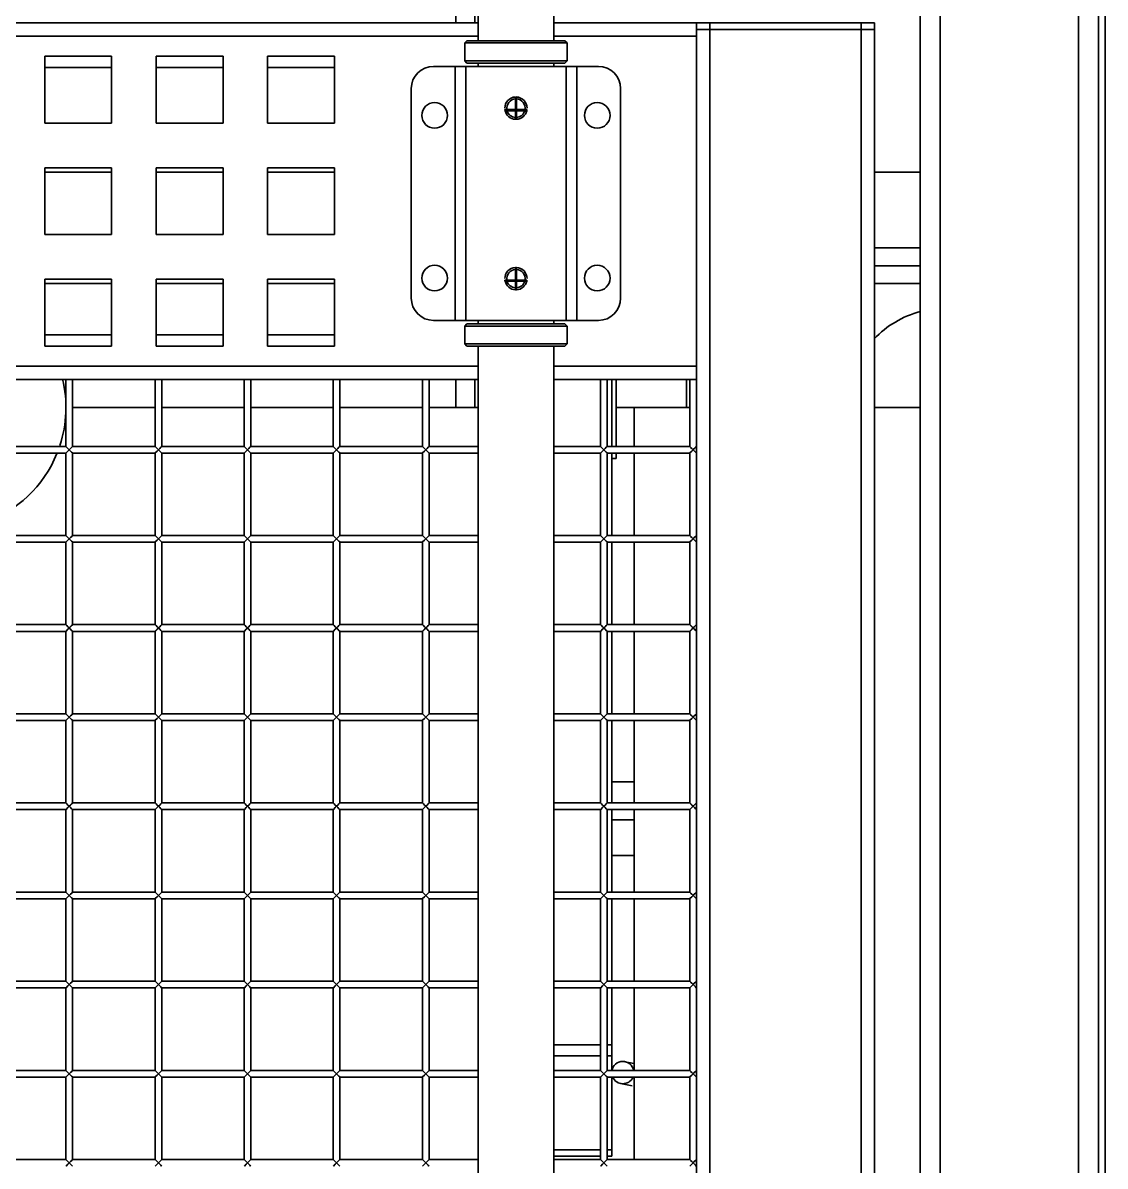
# Model space of a CAD drawing. Header units: millimetres. Extents: x 32496 to 166256, y 3504 to 23939.
# Drawn here: x 47314 to 47800, y 12787 to 13300 of the extents above; entities that cross this region are included whole.
import ezdxf

# ---------------------------------------------------------------- set-up
doc = ezdxf.new("R2010")
doc.units = ezdxf.units.MM
doc.layers.get('0').update_dxf_attribs({"lineweight": 35})

msp = doc.modelspace()

# ---------------------------------------------------------------- linework, layer by layer
at = {"linetype": 'Continuous'}
for p, q in [((47726.14, 10877.575), (47726.14, 13396.575)), ((47788.14, 10877.575), (47788.14, 13396.575)), ((47797.14, 13396.575), (47797.14, 10877.575)), ((47800.14, 13396.575), (47800.14, 10877.575)), ((47508.64, 13316.575), (47508.64, 13300.075)), ((47717.14, 10957.575), (47717.14, 13316.575)), ((47517.14, 13306.975), (47517.14, 13300.075)), ((47518.64, 13306.975), (47518.64, 13292.075)), ((47552.64, 13306.975), (47552.64, 13292.075)), ((46892.64, 13300.075), (47518.64, 13300.075)), ((47552.64, 13300.075), (47616.64, 13300.075)), ((47696.64, 13300.075), (47616.64, 13300.075)), ((47616.64, 13140.075), (47616.64, 13300.075)), ((47696.64, 13297.075), (47616.64, 13297.075)), ((47616.64, 13297.075), (47696.64, 13297.075)), ((47622.64, 13300.075), (47622.64, 13297.075)), ((47622.64, 13297.075), (47622.64, 10977.075)), ((47690.64, 13297.075), (47690.64, 13300.075)), ((47690.64, 10977.075), (47690.64, 13297.075)), ((47696.64, 13300.075), (47696.64, 13297.075)), ((47696.64, 13297.075), (47696.64, 10977.075)), ((47518.64, 13294.075), (46892.64, 13294.075)), ((47513.64, 13292.075), (47512.64, 13291.075)), ((47558.64, 13291.075), (47512.64, 13291.075)), ((47512.64, 13291.075), (47512.64, 13283.075)), ((47557.64, 13292.075), (47513.64, 13292.075)), ((47616.64, 13294.075), (47552.64, 13294.075)), ((47557.64, 13292.075), (47558.64, 13291.075)), ((47558.64, 13291.075), (47558.64, 13283.075)), ((47324.14, 13285.075), (47324.14, 13255.075)), ((47354.14, 13285.075), (47324.14, 13285.075)), ((47354.14, 13255.075), (47354.14, 13285.075)), ((47374.14, 13285.075), (47374.14, 13255.075)), ((47404.14, 13285.075), (47374.14, 13285.075)), ((47404.14, 13255.075), (47404.14, 13285.075)), ((47454.14, 13285.075), (47424.14, 13285.075)), ((47424.14, 13285.075), (47424.14, 13255.075)), ((47454.14, 13255.075), (47454.14, 13285.075)), ((47498.64, 13280.575), (47572.64, 13280.575)), ((47508.34, 13166.575), (47508.34, 13280.575)), ((47512.64, 13283.075), (47558.64, 13283.075)), ((47513.64, 13282.075), (47512.64, 13283.075)), ((47513.14, 13166.575), (47513.14, 13280.575)), ((47513.64, 13282.075), (47557.64, 13282.075)), ((47518.64, 13282.075), (47518.64, 13280.575)), ((47552.64, 13282.075), (47552.64, 13280.575)), ((47557.64, 13282.075), (47558.64, 13283.075)), ((47558.14, 13280.575), (47558.14, 13166.575)), ((47562.94, 13280.575), (47562.94, 13166.575)), ((47324.14, 13280.075), (47354.14, 13280.075)), ((47374.14, 13280.075), (47404.14, 13280.075)), ((47424.14, 13280.075), (47454.14, 13280.075)), ((47488.64, 13270.575), (47488.64, 13176.575)), ((47582.64, 13270.575), (47582.64, 13176.575)), ((47535.39, 13266.819), (47535.39, 13261.154)), ((47535.64, 13256.825), (47535.64, 13266.825)), ((47535.64, 13256.825), (47535.64, 13266.825)), ((47535.89, 13261.154), (47535.89, 13266.819)), ((47535.39, 13261.154), (47530.725, 13261.154)), ((47530.725, 13261.154), (47530.725, 13260.904)), ((47530.779, 13260.654), (47535.39, 13260.654)), ((47535.39, 13260.654), (47535.39, 13256.832)), ((47540.554, 13261.154), (47535.89, 13261.154)), ((47535.89, 13260.654), (47540.501, 13260.654)), ((47535.89, 13256.832), (47535.89, 13260.654)), ((47540.554, 13260.904), (47540.554, 13261.154)), ((47324.14, 13255.075), (47354.14, 13255.075)), ((47374.14, 13255.075), (47404.14, 13255.075)), ((47424.14, 13255.075), (47454.14, 13255.075)), ((47324.14, 13235.075), (47324.14, 13205.075)), ((47354.14, 13235.075), (47324.14, 13235.075)), ((47354.14, 13205.075), (47354.14, 13235.075)), ((47374.14, 13235.075), (47374.14, 13205.075)), ((47404.14, 13235.075), (47374.14, 13235.075)), ((47404.14, 13205.075), (47404.14, 13235.075)), ((47454.14, 13235.075), (47424.14, 13235.075)), ((47424.14, 13235.075), (47424.14, 13205.075)), ((47454.14, 13205.075), (47454.14, 13235.075)), ((47324.14, 13233.075), (47354.14, 13233.075)), ((47374.14, 13233.075), (47404.14, 13233.075)), ((47424.14, 13233.075), (47454.14, 13233.075)), ((47696.64, 13233.075), (47717.14, 13233.075)), ((47324.14, 13205.075), (47354.14, 13205.075)), ((47374.14, 13205.075), (47404.14, 13205.075)), ((47424.14, 13205.075), (47454.14, 13205.075)), ((47696.64, 13199.075), (47717.14, 13199.075)), ((47535.39, 13190.319), (47535.39, 13184.654)), ((47535.64, 13180.325), (47535.64, 13190.325)), ((47535.64, 13180.325), (47535.64, 13190.325)), ((47535.89, 13184.654), (47535.89, 13190.319)), ((47696.64, 13191.075), (47717.14, 13191.075)), ((47324.14, 13185.075), (47324.14, 13155.075)), ((47354.14, 13185.075), (47324.14, 13185.075)), ((47324.14, 13183.075), (47354.14, 13183.075)), ((47354.14, 13155.075), (47354.14, 13185.075)), ((47374.14, 13185.075), (47374.14, 13155.075)), ((47404.14, 13185.075), (47374.14, 13185.075)), ((47374.14, 13183.075), (47404.14, 13183.075)), ((47404.14, 13155.075), (47404.14, 13185.075)), ((47454.14, 13185.075), (47424.14, 13185.075)), ((47424.14, 13185.075), (47424.14, 13155.075)), ((47424.14, 13183.075), (47454.14, 13183.075)), ((47454.14, 13155.075), (47454.14, 13185.075)), ((47535.39, 13184.654), (47530.725, 13184.654)), ((47530.725, 13184.654), (47530.725, 13184.404)), ((47530.779, 13184.154), (47535.39, 13184.154)), ((47535.39, 13184.154), (47535.39, 13180.332)), ((47540.554, 13184.654), (47535.89, 13184.654)), ((47535.89, 13184.154), (47540.501, 13184.154)), ((47535.89, 13180.332), (47535.89, 13184.154)), ((47540.554, 13184.404), (47540.554, 13184.654)), ((47696.64, 13183.075), (47717.14, 13183.075)), ((47498.64, 13166.575), (47572.64, 13166.575)), ((47513.64, 13165.075), (47512.64, 13164.075)), ((47558.64, 13164.075), (47512.64, 13164.075)), ((47512.64, 13164.075), (47512.64, 13156.075)), ((47557.64, 13165.075), (47513.64, 13165.075)), ((47518.64, 13166.575), (47518.64, 13165.075)), ((47552.64, 13166.575), (47552.64, 13165.075)), ((47557.64, 13165.075), (47558.64, 13164.075)), ((47558.64, 13164.075), (47558.64, 13156.075)), ((47354.14, 13160.075), (47324.14, 13160.075)), ((47404.14, 13160.075), (47374.14, 13160.075)), ((47454.14, 13160.075), (47424.14, 13160.075)), ((47324.14, 13155.075), (47354.14, 13155.075)), ((47374.14, 13155.075), (47404.14, 13155.075)), ((47424.14, 13155.075), (47454.14, 13155.075)), ((47512.64, 13156.075), (47558.64, 13156.075)), ((47513.64, 13155.075), (47512.64, 13156.075)), ((47513.64, 13155.075), (47557.64, 13155.075)), ((47518.64, 13155.075), (47518.64, 12224.075)), ((47552.64, 13155.075), (47552.64, 12224.075)), ((47557.64, 13155.075), (47558.64, 13156.075)), ((46892.64, 13146.075), (47518.64, 13146.075)), ((47552.64, 13146.075), (47616.64, 13146.075)), ((47518.64, 13140.075), (46892.64, 13140.075)), ((47333.64, 13140.075), (47333.64, 13110.075)), ((47336.64, 13140.075), (47336.64, 13110.075)), ((47373.64, 13140.075), (47373.64, 13110.075)), ((47376.64, 13140.075), (47376.64, 13110.075)), ((47413.64, 13140.075), (47413.64, 13110.075)), ((47416.64, 13140.075), (47416.64, 13110.075)), ((47453.64, 13140.075), (47453.64, 13110.075)), ((47456.64, 13140.075), (47456.64, 13110.075)), ((47493.64, 13140.075), (47493.64, 13110.075)), ((47496.64, 13140.075), (47496.64, 13110.075)), ((47508.64, 13140.075), (47508.64, 13127.575)), ((47517.14, 13140.075), (47517.14, 13127.575)), ((47616.64, 13140.075), (47552.64, 13140.075)), ((47573.64, 13140.075), (47573.64, 13110.075)), ((47576.64, 13140.075), (47576.64, 13110.075)), ((47578.64, 13110.075), (47578.64, 13140.075)), ((47580.64, 13110.075), (47580.64, 13140.075)), ((47612.14, 13140.075), (47612.14, 13127.575)), ((47613.64, 13140.075), (47613.64, 13110.075)), ((47616.64, 12237.075), (47616.64, 13140.075)), ((47373.64, 13127.575), (47336.64, 13127.575)), ((47413.64, 13127.575), (47376.64, 13127.575)), ((47453.64, 13127.575), (47416.64, 13127.575)), ((47493.64, 13127.575), (47456.64, 13127.575)), ((47518.64, 13127.575), (47496.64, 13127.575)), ((47580.64, 13127.575), (47613.64, 13127.575)), ((47588.64, 13127.575), (47588.64, 13110.075)), ((47717.14, 13127.575), (47696.64, 13127.575)), ((47296.64, 13110.075), (47333.64, 13110.075)), ((47296.64, 13107.075), (47333.64, 13107.075)), ((47333.64, 13107.075), (47336.64, 13110.075)), ((47333.64, 13110.075), (47336.64, 13107.075)), ((47333.64, 13107.075), (47333.64, 13070.075)), ((47333.756, 13107.192), (47334.55, 13107.986)), ((47334.55, 13107.986), (47335.14, 13108.575)), ((47336.64, 13110.075), (47336.209, 13109.645)), ((47336.64, 13110.075), (47373.64, 13110.075)), ((47336.64, 13107.075), (47336.64, 13070.075)), ((47336.64, 13107.075), (47373.64, 13107.075)), ((47373.64, 13107.075), (47376.64, 13110.075)), ((47373.64, 13110.075), (47376.64, 13107.075)), ((47373.64, 13107.075), (47373.64, 13070.075)), ((47373.756, 13107.192), (47374.55, 13107.986)), ((47374.55, 13107.986), (47375.14, 13108.575)), ((47376.64, 13110.075), (47376.209, 13109.645)), ((47376.64, 13110.075), (47413.64, 13110.075)), ((47376.64, 13107.075), (47376.64, 13070.075)), ((47376.64, 13107.075), (47413.64, 13107.075)), ((47413.64, 13107.075), (47416.64, 13110.075)), ((47413.64, 13110.075), (47416.64, 13107.075)), ((47413.64, 13107.075), (47413.64, 13070.075)), ((47413.756, 13107.192), (47414.55, 13107.986)), ((47414.55, 13107.986), (47415.14, 13108.575)), ((47416.64, 13110.075), (47416.209, 13109.645)), ((47416.64, 13110.075), (47453.64, 13110.075)), ((47416.64, 13107.075), (47453.64, 13107.075)), ((47416.64, 13107.075), (47416.64, 13070.075)), ((47453.64, 13107.075), (47456.64, 13110.075)), ((47453.64, 13110.075), (47456.64, 13107.075)), ((47453.64, 13107.075), (47453.64, 13070.075)), ((47453.756, 13107.192), (47454.55, 13107.986)), ((47454.55, 13107.986), (47455.14, 13108.575)), ((47456.64, 13110.075), (47456.209, 13109.645)), ((47456.64, 13110.075), (47493.64, 13110.075)), ((47456.64, 13107.075), (47493.64, 13107.075)), ((47456.64, 13107.075), (47456.64, 13070.075)), ((47493.64, 13107.075), (47496.64, 13110.075)), ((47493.64, 13110.075), (47496.64, 13107.075)), ((47493.64, 13107.075), (47493.64, 13070.075)), ((47493.756, 13107.192), (47494.55, 13107.986)), ((47494.55, 13107.986), (47495.14, 13108.575)), ((47496.64, 13110.075), (47496.209, 13109.645)), ((47496.64, 13110.075), (47518.64, 13110.075)), ((47496.64, 13107.075), (47518.64, 13107.075)), ((47496.64, 13107.075), (47496.64, 13070.075)), ((47552.64, 13110.075), (47573.64, 13110.075)), ((47552.64, 13107.075), (47573.64, 13107.075)), ((47573.64, 13107.075), (47576.64, 13110.075)), ((47573.64, 13110.075), (47576.64, 13107.075)), ((47573.64, 13107.075), (47573.64, 13070.075)), ((47573.756, 13107.192), (47574.55, 13107.986)), ((47574.55, 13107.986), (47575.14, 13108.575)), ((47576.64, 13110.075), (47576.209, 13109.645)), ((47576.64, 13110.075), (47613.64, 13110.075)), ((47576.64, 13107.075), (47613.64, 13107.075)), ((47576.64, 13107.075), (47576.64, 13070.075)), ((47578.64, 13070.075), (47578.64, 13107.075)), ((47580.64, 13104.575), (47580.64, 13107.075)), ((47588.64, 13107.075), (47588.64, 13070.075)), ((47613.64, 13107.075), (47616.64, 13110.075)), ((47613.64, 13110.075), (47616.64, 13107.075)), ((47613.64, 13107.075), (47613.64, 13070.075)), ((47613.756, 13107.192), (47614.55, 13107.986)), ((47614.55, 13107.986), (47615.14, 13108.575)), ((47616.64, 13110.075), (47616.209, 13109.645)), ((47580.64, 13104.575), (47578.64, 13104.575)), ((47296.64, 13070.075), (47333.64, 13070.075)), ((47333.64, 13067.075), (47336.64, 13070.075)), ((47333.64, 13070.075), (47336.64, 13067.075)), ((47336.64, 13070.075), (47336.209, 13069.645)), ((47336.64, 13070.075), (47373.64, 13070.075)), ((47373.64, 13067.075), (47376.64, 13070.075)), ((47373.64, 13070.075), (47376.64, 13067.075)), ((47376.64, 13070.075), (47376.209, 13069.645)), ((47376.64, 13070.075), (47413.64, 13070.075)), ((47413.64, 13067.075), (47416.64, 13070.075)), ((47413.64, 13070.075), (47416.64, 13067.075)), ((47416.64, 13070.075), (47416.209, 13069.645)), ((47416.64, 13070.075), (47453.64, 13070.075)), ((47453.64, 13067.075), (47456.64, 13070.075)), ((47453.64, 13070.075), (47456.64, 13067.075)), ((47456.64, 13070.075), (47456.209, 13069.645)), ((47456.64, 13070.075), (47493.64, 13070.075)), ((47493.64, 13067.075), (47496.64, 13070.075)), ((47493.64, 13070.075), (47496.64, 13067.075)), ((47496.64, 13070.075), (47496.209, 13069.645)), ((47496.64, 13070.075), (47518.64, 13070.075)), ((47552.64, 13070.075), (47573.64, 13070.075)), ((47573.64, 13067.075), (47576.64, 13070.075)), ((47573.64, 13070.075), (47576.64, 13067.075)), ((47576.64, 13070.075), (47576.209, 13069.645)), ((47576.64, 13070.075), (47613.64, 13070.075)), ((47613.64, 13067.075), (47616.64, 13070.075)), ((47613.64, 13070.075), (47616.64, 13067.075)), ((47616.64, 13070.075), (47616.209, 13069.645)), ((47296.64, 13067.075), (47333.64, 13067.075)), ((47333.64, 13067.075), (47333.64, 13030.075)), ((47333.756, 13067.192), (47334.55, 13067.986)), ((47334.55, 13067.986), (47335.14, 13068.575)), ((47336.64, 13067.075), (47336.64, 13030.075)), ((47336.64, 13067.075), (47373.64, 13067.075)), ((47373.64, 13067.075), (47373.64, 13030.075)), ((47373.756, 13067.192), (47374.55, 13067.986)), ((47374.55, 13067.986), (47375.14, 13068.575)), ((47376.64, 13067.075), (47376.64, 13030.075)), ((47376.64, 13067.075), (47413.64, 13067.075)), ((47413.64, 13067.075), (47413.64, 13030.075)), ((47413.756, 13067.192), (47414.55, 13067.986)), ((47414.55, 13067.986), (47415.14, 13068.575)), ((47416.64, 13067.075), (47453.64, 13067.075)), ((47416.64, 13067.075), (47416.64, 13030.075)), ((47453.64, 13067.075), (47453.64, 13030.075)), ((47453.756, 13067.192), (47454.55, 13067.986)), ((47454.55, 13067.986), (47455.14, 13068.575)), ((47456.64, 13067.075), (47493.64, 13067.075)), ((47456.64, 13067.075), (47456.64, 13030.075)), ((47493.64, 13067.075), (47493.64, 13030.075)), ((47493.756, 13067.192), (47494.55, 13067.986)), ((47494.55, 13067.986), (47495.14, 13068.575)), ((47496.64, 13067.075), (47518.64, 13067.075)), ((47496.64, 13067.075), (47496.64, 13030.075)), ((47552.64, 13067.075), (47573.64, 13067.075)), ((47573.64, 13067.075), (47573.64, 13030.075)), ((47573.756, 13067.192), (47574.55, 13067.986)), ((47574.55, 13067.986), (47575.14, 13068.575)), ((47576.64, 13067.075), (47613.64, 13067.075)), ((47576.64, 13067.075), (47576.64, 13030.075)), ((47578.64, 13030.075), (47578.64, 13067.075)), ((47588.64, 13067.075), (47588.64, 13030.075)), ((47613.64, 13067.075), (47613.64, 13030.075)), ((47613.756, 13067.192), (47614.55, 13067.986)), ((47614.55, 13067.986), (47615.14, 13068.575)), ((47296.64, 13030.075), (47333.64, 13030.075)), ((47333.64, 13027.075), (47336.64, 13030.075)), ((47333.64, 13030.075), (47336.64, 13027.075)), ((47336.64, 13030.075), (47336.209, 13029.645)), ((47336.64, 13030.075), (47373.64, 13030.075)), ((47373.64, 13027.075), (47376.64, 13030.075)), ((47373.64, 13030.075), (47376.64, 13027.075)), ((47376.64, 13030.075), (47376.209, 13029.645)), ((47376.64, 13030.075), (47413.64, 13030.075)), ((47413.64, 13027.075), (47416.64, 13030.075)), ((47413.64, 13030.075), (47416.64, 13027.075)), ((47416.64, 13030.075), (47416.209, 13029.645)), ((47416.64, 13030.075), (47453.64, 13030.075)), ((47453.64, 13027.075), (47456.64, 13030.075)), ((47453.64, 13030.075), (47456.64, 13027.075)), ((47456.64, 13030.075), (47456.209, 13029.645)), ((47456.64, 13030.075), (47493.64, 13030.075)), ((47493.64, 13027.075), (47496.64, 13030.075)), ((47493.64, 13030.075), (47496.64, 13027.075)), ((47496.64, 13030.075), (47496.209, 13029.645)), ((47496.64, 13030.075), (47518.64, 13030.075)), ((47552.64, 13030.075), (47573.64, 13030.075)), ((47573.64, 13027.075), (47576.64, 13030.075)), ((47573.64, 13030.075), (47576.64, 13027.075)), ((47576.64, 13030.075), (47576.209, 13029.645)), ((47576.64, 13030.075), (47613.64, 13030.075)), ((47613.64, 13027.075), (47616.64, 13030.075)), ((47613.64, 13030.075), (47616.64, 13027.075)), ((47616.64, 13030.075), (47616.209, 13029.645)), ((47296.64, 13027.075), (47333.64, 13027.075)), ((47333.64, 13027.075), (47333.64, 12990.075)), ((47333.756, 13027.192), (47334.55, 13027.986)), ((47334.55, 13027.986), (47335.14, 13028.575)), ((47336.64, 13027.075), (47336.64, 12990.075)), ((47336.64, 13027.075), (47373.64, 13027.075)), ((47373.64, 13027.075), (47373.64, 12990.075)), ((47373.756, 13027.192), (47374.55, 13027.986)), ((47374.55, 13027.986), (47375.14, 13028.575)), ((47376.64, 13027.075), (47376.64, 12990.075)), ((47376.64, 13027.075), (47413.64, 13027.075)), ((47413.64, 13027.075), (47413.64, 12990.075)), ((47413.756, 13027.192), (47414.55, 13027.986)), ((47414.55, 13027.986), (47415.14, 13028.575)), ((47416.64, 13027.075), (47453.64, 13027.075)), ((47416.64, 13027.075), (47416.64, 12990.075)), ((47453.64, 13027.075), (47453.64, 12990.075)), ((47453.756, 13027.192), (47454.55, 13027.986)), ((47454.55, 13027.986), (47455.14, 13028.575)), ((47456.64, 13027.075), (47493.64, 13027.075)), ((47456.64, 13027.075), (47456.64, 12990.075)), ((47493.64, 13027.075), (47493.64, 12990.075)), ((47493.756, 13027.192), (47494.55, 13027.986)), ((47494.55, 13027.986), (47495.14, 13028.575)), ((47496.64, 13027.075), (47518.64, 13027.075)), ((47496.64, 13027.075), (47496.64, 12990.075)), ((47552.64, 13027.075), (47573.64, 13027.075)), ((47573.64, 13027.075), (47573.64, 12990.075)), ((47573.756, 13027.192), (47574.55, 13027.986)), ((47574.55, 13027.986), (47575.14, 13028.575)), ((47576.64, 13027.075), (47613.64, 13027.075)), ((47576.64, 13027.075), (47576.64, 12990.075)), ((47578.64, 12990.075), (47578.64, 13027.075)), ((47588.64, 13027.075), (47588.64, 12990.075)), ((47613.64, 13027.075), (47613.64, 12990.075)), ((47613.756, 13027.192), (47614.55, 13027.986)), ((47614.55, 13027.986), (47615.14, 13028.575)), ((47296.64, 12990.075), (47333.64, 12990.075)), ((47333.64, 12987.075), (47336.64, 12990.075)), ((47333.64, 12990.075), (47336.64, 12987.075)), ((47333.756, 12987.192), (47334.55, 12987.986)), ((47334.55, 12987.986), (47335.14, 12988.575)), ((47336.64, 12990.075), (47336.209, 12989.645)), ((47336.64, 12990.075), (47373.64, 12990.075)), ((47373.64, 12987.075), (47376.64, 12990.075)), ((47373.64, 12990.075), (47376.64, 12987.075)), ((47373.756, 12987.192), (47374.55, 12987.986)), ((47374.55, 12987.986), (47375.14, 12988.575)), ((47376.64, 12990.075), (47376.209, 12989.645)), ((47376.64, 12990.075), (47413.64, 12990.075)), ((47413.64, 12987.075), (47416.64, 12990.075)), ((47413.64, 12990.075), (47416.64, 12987.075)), ((47413.756, 12987.192), (47414.55, 12987.986)), ((47414.55, 12987.986), (47415.14, 12988.575)), ((47416.64, 12990.075), (47416.209, 12989.645)), ((47416.64, 12990.075), (47453.64, 12990.075)), ((47453.64, 12987.075), (47456.64, 12990.075)), ((47453.64, 12990.075), (47456.64, 12987.075)), ((47453.756, 12987.192), (47454.55, 12987.986)), ((47454.55, 12987.986), (47455.14, 12988.575)), ((47456.64, 12990.075), (47456.209, 12989.645)), ((47456.64, 12990.075), (47493.64, 12990.075)), ((47493.64, 12987.075), (47496.64, 12990.075)), ((47493.64, 12990.075), (47496.64, 12987.075)), ((47493.756, 12987.192), (47494.55, 12987.986)), ((47494.55, 12987.986), (47495.14, 12988.575)), ((47496.64, 12990.075), (47496.209, 12989.645)), ((47496.64, 12990.075), (47518.64, 12990.075)), ((47552.64, 12990.075), (47573.64, 12990.075)), ((47573.64, 12987.075), (47576.64, 12990.075)), ((47573.64, 12990.075), (47576.64, 12987.075)), ((47573.756, 12987.192), (47574.55, 12987.986)), ((47574.55, 12987.986), (47575.14, 12988.575)), ((47576.64, 12990.075), (47576.209, 12989.645)), ((47576.64, 12990.075), (47613.64, 12990.075)), ((47613.64, 12987.075), (47616.64, 12990.075)), ((47613.64, 12990.075), (47616.64, 12987.075)), ((47613.756, 12987.192), (47614.55, 12987.986)), ((47614.55, 12987.986), (47615.14, 12988.575)), ((47616.64, 12990.075), (47616.209, 12989.645)), ((47296.64, 12987.075), (47333.64, 12987.075)), ((47333.64, 12987.075), (47333.64, 12950.075)), ((47336.64, 12987.075), (47373.64, 12987.075)), ((47336.64, 12987.075), (47336.64, 12950.075)), ((47373.64, 12987.075), (47373.64, 12950.075)), ((47376.64, 12987.075), (47413.64, 12987.075)), ((47376.64, 12987.075), (47376.64, 12950.075)), ((47413.64, 12987.075), (47413.64, 12950.075)), ((47416.64, 12987.075), (47453.64, 12987.075)), ((47416.64, 12987.075), (47416.64, 12950.075)), ((47453.64, 12987.075), (47453.64, 12950.075)), ((47456.64, 12987.075), (47493.64, 12987.075)), ((47456.64, 12987.075), (47456.64, 12950.075)), ((47493.64, 12987.075), (47493.64, 12950.075)), ((47496.64, 12987.075), (47518.64, 12987.075)), ((47496.64, 12987.075), (47496.64, 12950.075)), ((47552.64, 12987.075), (47573.64, 12987.075)), ((47573.64, 12987.075), (47573.64, 12950.075)), ((47576.64, 12987.075), (47613.64, 12987.075)), ((47576.64, 12987.075), (47576.64, 12950.075)), ((47578.64, 12950.075), (47578.64, 12987.075)), ((47588.64, 12987.075), (47588.64, 12950.075)), ((47613.64, 12987.075), (47613.64, 12950.075)), ((47588.64, 12959.575), (47578.64, 12959.575)), ((47296.64, 12950.075), (47333.64, 12950.075)), ((47296.64, 12947.075), (47333.64, 12947.075)), ((47333.64, 12947.075), (47336.64, 12950.075)), ((47333.64, 12950.075), (47336.64, 12947.075)), ((47333.64, 12947.075), (47333.64, 12910.075)), ((47333.756, 12947.192), (47334.55, 12947.986)), ((47334.55, 12947.986), (47335.14, 12948.575)), ((47336.64, 12950.075), (47336.209, 12949.645)), ((47336.64, 12950.075), (47373.64, 12950.075)), ((47336.64, 12947.075), (47373.64, 12947.075)), ((47336.64, 12947.075), (47336.64, 12910.075)), ((47373.64, 12947.075), (47376.64, 12950.075)), ((47373.64, 12950.075), (47376.64, 12947.075)), ((47373.64, 12947.075), (47373.64, 12910.075)), ((47373.756, 12947.192), (47374.55, 12947.986)), ((47374.55, 12947.986), (47375.14, 12948.575)), ((47376.64, 12950.075), (47376.209, 12949.645)), ((47376.64, 12950.075), (47413.64, 12950.075)), ((47376.64, 12947.075), (47413.64, 12947.075)), ((47376.64, 12947.075), (47376.64, 12910.075)), ((47413.64, 12947.075), (47416.64, 12950.075)), ((47413.64, 12950.075), (47416.64, 12947.075)), ((47413.64, 12947.075), (47413.64, 12910.075)), ((47413.756, 12947.192), (47414.55, 12947.986)), ((47414.55, 12947.986), (47415.14, 12948.575)), ((47416.64, 12950.075), (47416.209, 12949.645)), ((47416.64, 12950.075), (47453.64, 12950.075)), ((47416.64, 12947.075), (47453.64, 12947.075)), ((47416.64, 12947.075), (47416.64, 12910.075)), ((47453.64, 12947.075), (47456.64, 12950.075)), ((47453.64, 12950.075), (47456.64, 12947.075)), ((47453.64, 12947.075), (47453.64, 12910.075)), ((47453.756, 12947.192), (47454.55, 12947.986)), ((47454.55, 12947.986), (47455.14, 12948.575)), ((47456.64, 12950.075), (47456.209, 12949.645)), ((47456.64, 12950.075), (47493.64, 12950.075)), ((47456.64, 12947.075), (47493.64, 12947.075)), ((47456.64, 12947.075), (47456.64, 12910.075)), ((47493.64, 12947.075), (47496.64, 12950.075)), ((47493.64, 12950.075), (47496.64, 12947.075)), ((47493.64, 12947.075), (47493.64, 12910.075)), ((47493.756, 12947.192), (47494.55, 12947.986)), ((47494.55, 12947.986), (47495.14, 12948.575)), ((47496.64, 12950.075), (47496.209, 12949.645)), ((47496.64, 12950.075), (47518.64, 12950.075)), ((47496.64, 12947.075), (47518.64, 12947.075)), ((47496.64, 12947.075), (47496.64, 12910.075)), ((47552.64, 12950.075), (47573.64, 12950.075)), ((47552.64, 12947.075), (47573.64, 12947.075)), ((47573.64, 12947.075), (47576.64, 12950.075)), ((47573.64, 12950.075), (47576.64, 12947.075)), ((47573.64, 12947.075), (47573.64, 12910.075)), ((47573.756, 12947.192), (47574.55, 12947.986)), ((47574.55, 12947.986), (47575.14, 12948.575)), ((47576.64, 12950.075), (47576.209, 12949.645)), ((47576.64, 12950.075), (47613.64, 12950.075)), ((47576.64, 12947.075), (47613.64, 12947.075)), ((47576.64, 12947.075), (47576.64, 12910.075)), ((47578.64, 12910.075), (47578.64, 12947.075)), ((47588.64, 12947.075), (47588.64, 12910.075)), ((47613.64, 12947.075), (47616.64, 12950.075)), ((47613.64, 12950.075), (47616.64, 12947.075)), ((47613.64, 12947.075), (47613.64, 12910.075)), ((47613.756, 12947.192), (47614.55, 12947.986)), ((47614.55, 12947.986), (47615.14, 12948.575)), ((47616.64, 12950.075), (47616.209, 12949.645)), ((47588.64, 12942.575), (47578.64, 12942.575)), ((47588.64, 12926.575), (47578.64, 12926.575)), ((47296.64, 12910.075), (47333.64, 12910.075)), ((47296.64, 12907.075), (47333.64, 12907.075)), ((47333.64, 12907.075), (47336.64, 12910.075)), ((47333.64, 12910.075), (47336.64, 12907.075)), ((47333.64, 12907.075), (47333.64, 12870.075)), ((47333.756, 12907.192), (47334.55, 12907.986)), ((47334.55, 12907.986), (47335.14, 12908.575)), ((47336.64, 12910.075), (47336.209, 12909.645)), ((47336.64, 12910.075), (47373.64, 12910.075)), ((47336.64, 12907.075), (47373.64, 12907.075)), ((47336.64, 12907.075), (47336.64, 12870.075)), ((47373.64, 12907.075), (47376.64, 12910.075)), ((47373.64, 12910.075), (47376.64, 12907.075)), ((47373.64, 12907.075), (47373.64, 12870.075)), ((47373.756, 12907.192), (47374.55, 12907.986)), ((47374.55, 12907.986), (47375.14, 12908.575)), ((47376.64, 12910.075), (47376.209, 12909.645)), ((47376.64, 12910.075), (47413.64, 12910.075)), ((47376.64, 12907.075), (47413.64, 12907.075)), ((47376.64, 12907.075), (47376.64, 12870.075)), ((47413.64, 12907.075), (47416.64, 12910.075)), ((47413.64, 12910.075), (47416.64, 12907.075)), ((47413.64, 12907.075), (47413.64, 12870.075)), ((47413.756, 12907.192), (47414.55, 12907.986)), ((47414.55, 12907.986), (47415.14, 12908.575)), ((47416.64, 12910.075), (47416.209, 12909.645)), ((47416.64, 12910.075), (47453.64, 12910.075)), ((47416.64, 12907.075), (47453.64, 12907.075)), ((47416.64, 12907.075), (47416.64, 12870.075)), ((47453.64, 12907.075), (47456.64, 12910.075)), ((47453.64, 12910.075), (47456.64, 12907.075)), ((47453.64, 12907.075), (47453.64, 12870.075)), ((47453.756, 12907.192), (47454.55, 12907.986)), ((47454.55, 12907.986), (47455.14, 12908.575)), ((47456.64, 12910.075), (47456.209, 12909.645)), ((47456.64, 12910.075), (47493.64, 12910.075)), ((47456.64, 12907.075), (47493.64, 12907.075)), ((47456.64, 12907.075), (47456.64, 12870.075)), ((47493.64, 12907.075), (47496.64, 12910.075)), ((47493.64, 12910.075), (47496.64, 12907.075)), ((47493.64, 12907.075), (47493.64, 12870.075)), ((47493.756, 12907.192), (47494.55, 12907.986)), ((47494.55, 12907.986), (47495.14, 12908.575)), ((47496.64, 12910.075), (47496.209, 12909.645)), ((47496.64, 12910.075), (47518.64, 12910.075)), ((47496.64, 12907.075), (47518.64, 12907.075)), ((47496.64, 12907.075), (47496.64, 12870.075)), ((47552.64, 12910.075), (47573.64, 12910.075)), ((47552.64, 12907.075), (47573.64, 12907.075)), ((47573.64, 12907.075), (47576.64, 12910.075)), ((47573.64, 12910.075), (47576.64, 12907.075)), ((47573.64, 12907.075), (47573.64, 12870.075)), ((47573.756, 12907.192), (47574.55, 12907.986)), ((47574.55, 12907.986), (47575.14, 12908.575)), ((47576.64, 12910.075), (47576.209, 12909.645)), ((47576.64, 12910.075), (47613.64, 12910.075)), ((47576.64, 12907.075), (47613.64, 12907.075)), ((47576.64, 12907.075), (47576.64, 12870.075)), ((47578.64, 12870.075), (47578.64, 12907.075)), ((47588.64, 12907.075), (47588.64, 12870.075)), ((47613.64, 12907.075), (47616.64, 12910.075)), ((47613.64, 12910.075), (47616.64, 12907.075)), ((47613.64, 12907.075), (47613.64, 12870.075)), ((47613.756, 12907.192), (47614.55, 12907.986)), ((47614.55, 12907.986), (47615.14, 12908.575)), ((47616.64, 12910.075), (47616.209, 12909.645)), ((47296.64, 12870.075), (47333.64, 12870.075)), ((47333.64, 12867.075), (47336.64, 12870.075)), ((47333.64, 12870.075), (47336.64, 12867.075)), ((47336.64, 12870.075), (47336.209, 12869.645)), ((47336.64, 12870.075), (47373.64, 12870.075)), ((47373.64, 12867.075), (47376.64, 12870.075)), ((47373.64, 12870.075), (47376.64, 12867.075)), ((47376.64, 12870.075), (47376.209, 12869.645)), ((47376.64, 12870.075), (47413.64, 12870.075)), ((47413.64, 12867.075), (47416.64, 12870.075)), ((47413.64, 12870.075), (47416.64, 12867.075)), ((47416.64, 12870.075), (47416.209, 12869.645)), ((47416.64, 12870.075), (47453.64, 12870.075)), ((47453.64, 12867.075), (47456.64, 12870.075)), ((47453.64, 12870.075), (47456.64, 12867.075)), ((47456.64, 12870.075), (47456.209, 12869.645)), ((47456.64, 12870.075), (47493.64, 12870.075)), ((47493.64, 12867.075), (47496.64, 12870.075)), ((47493.64, 12870.075), (47496.64, 12867.075)), ((47496.64, 12870.075), (47496.209, 12869.645)), ((47496.64, 12870.075), (47518.64, 12870.075)), ((47552.64, 12870.075), (47573.64, 12870.075)), ((47573.64, 12867.075), (47576.64, 12870.075)), ((47573.64, 12870.075), (47576.64, 12867.075)), ((47576.64, 12870.075), (47576.209, 12869.645)), ((47576.64, 12870.075), (47613.64, 12870.075)), ((47613.64, 12867.075), (47616.64, 12870.075)), ((47613.64, 12870.075), (47616.64, 12867.075)), ((47616.64, 12870.075), (47616.209, 12869.645)), ((47296.64, 12867.075), (47333.64, 12867.075)), ((47333.64, 12867.075), (47333.64, 12830.075)), ((47333.756, 12867.192), (47334.55, 12867.986)), ((47334.55, 12867.986), (47335.14, 12868.575)), ((47336.64, 12867.075), (47373.64, 12867.075)), ((47336.64, 12867.075), (47336.64, 12830.075)), ((47373.64, 12867.075), (47373.64, 12830.075)), ((47373.756, 12867.192), (47374.55, 12867.986)), ((47374.55, 12867.986), (47375.14, 12868.575)), ((47376.64, 12867.075), (47413.64, 12867.075)), ((47376.64, 12867.075), (47376.64, 12830.075)), ((47413.64, 12867.075), (47413.64, 12830.075)), ((47413.756, 12867.192), (47414.55, 12867.986)), ((47414.55, 12867.986), (47415.14, 12868.575)), ((47416.64, 12867.075), (47453.64, 12867.075)), ((47416.64, 12867.075), (47416.64, 12830.075)), ((47453.64, 12867.075), (47453.64, 12830.075)), ((47453.756, 12867.192), (47454.55, 12867.986)), ((47454.55, 12867.986), (47455.14, 12868.575)), ((47456.64, 12867.075), (47493.64, 12867.075)), ((47456.64, 12867.075), (47456.64, 12830.075)), ((47493.64, 12867.075), (47493.64, 12830.075)), ((47493.756, 12867.192), (47494.55, 12867.986)), ((47494.55, 12867.986), (47495.14, 12868.575)), ((47496.64, 12867.075), (47518.64, 12867.075)), ((47496.64, 12867.075), (47496.64, 12830.075)), ((47552.64, 12867.075), (47573.64, 12867.075)), ((47573.64, 12867.075), (47573.64, 12830.075)), ((47573.756, 12867.192), (47574.55, 12867.986)), ((47574.55, 12867.986), (47575.14, 12868.575)), ((47576.64, 12867.075), (47613.64, 12867.075)), ((47576.64, 12867.075), (47576.64, 12830.075)), ((47578.64, 12830.048), (47578.64, 12867.075)), ((47588.64, 12867.075), (47588.64, 12830.075)), ((47613.64, 12867.075), (47613.64, 12830.075)), ((47613.756, 12867.192), (47614.55, 12867.986)), ((47614.55, 12867.986), (47615.14, 12868.575)), ((47552.64, 12841.575), (47573.64, 12841.575)), ((47576.64, 12841.575), (47578.64, 12841.575)), ((47573.64, 12836.575), (47552.64, 12836.575)), ((47578.64, 12836.575), (47576.64, 12836.575)), ((47296.64, 12830.075), (47333.64, 12830.075)), ((47333.64, 12827.075), (47336.64, 12830.075)), ((47333.64, 12830.075), (47336.64, 12827.075)), ((47336.64, 12830.075), (47336.209, 12829.645)), ((47336.64, 12830.075), (47373.64, 12830.075)), ((47373.64, 12827.075), (47376.64, 12830.075)), ((47373.64, 12830.075), (47376.64, 12827.075)), ((47376.64, 12830.075), (47376.209, 12829.645)), ((47376.64, 12830.075), (47413.64, 12830.075)), ((47413.64, 12827.075), (47416.64, 12830.075)), ((47413.64, 12830.075), (47416.64, 12827.075)), ((47416.64, 12830.075), (47416.209, 12829.645)), ((47416.64, 12830.075), (47453.64, 12830.075)), ((47453.64, 12827.075), (47456.64, 12830.075)), ((47453.64, 12830.075), (47456.64, 12827.075)), ((47456.64, 12830.075), (47456.209, 12829.645)), ((47456.64, 12830.075), (47493.64, 12830.075)), ((47493.64, 12827.075), (47496.64, 12830.075)), ((47493.64, 12830.075), (47496.64, 12827.075)), ((47496.64, 12830.075), (47496.209, 12829.645)), ((47496.64, 12830.075), (47518.64, 12830.075)), ((47552.64, 12830.075), (47573.64, 12830.075)), ((47573.64, 12827.075), (47576.64, 12830.075)), ((47573.64, 12830.075), (47576.64, 12827.075)), ((47576.64, 12830.075), (47576.209, 12829.645)), ((47576.64, 12830.075), (47613.64, 12830.075)), ((47584.554, 12834.002), (47588.64, 12833.208)), ((47613.64, 12827.075), (47616.64, 12830.075)), ((47613.64, 12830.075), (47616.64, 12827.075)), ((47616.64, 12830.075), (47616.209, 12829.645)), ((47296.64, 12827.075), (47333.64, 12827.075)), ((47333.64, 12827.075), (47333.64, 12790.075)), ((47333.756, 12827.192), (47334.55, 12827.986)), ((47334.55, 12827.986), (47335.14, 12828.575)), ((47336.64, 12827.075), (47373.64, 12827.075)), ((47336.64, 12827.075), (47336.64, 12790.075)), ((47373.64, 12827.075), (47373.64, 12790.075)), ((47373.756, 12827.192), (47374.55, 12827.986)), ((47374.55, 12827.986), (47375.14, 12828.575)), ((47376.64, 12827.075), (47413.64, 12827.075)), ((47376.64, 12827.075), (47376.64, 12790.075)), ((47413.64, 12827.075), (47413.64, 12790.075)), ((47413.756, 12827.192), (47414.55, 12827.986)), ((47414.55, 12827.986), (47415.14, 12828.575)), ((47416.64, 12827.075), (47453.64, 12827.075)), ((47416.64, 12827.075), (47416.64, 12790.075)), ((47453.64, 12827.075), (47453.64, 12790.075)), ((47453.756, 12827.192), (47454.55, 12827.986)), ((47454.55, 12827.986), (47455.14, 12828.575)), ((47456.64, 12827.075), (47493.64, 12827.075)), ((47456.64, 12827.075), (47456.64, 12790.075)), ((47493.64, 12827.075), (47493.64, 12790.075)), ((47493.756, 12827.192), (47494.55, 12827.986)), ((47494.55, 12827.986), (47495.14, 12828.575)), ((47496.64, 12827.075), (47518.64, 12827.075)), ((47496.64, 12827.075), (47496.64, 12790.075)), ((47552.64, 12827.075), (47573.64, 12827.075)), ((47573.64, 12827.075), (47573.64, 12790.075)), ((47573.756, 12827.192), (47574.55, 12827.986)), ((47574.55, 12827.986), (47575.14, 12828.575)), ((47576.64, 12827.075), (47613.64, 12827.075)), ((47576.64, 12827.075), (47576.64, 12790.075)), ((47578.64, 12791.575), (47578.64, 12827.075)), ((47582.646, 12824.186), (47587.785, 12823.187)), ((47588.64, 12827.075), (47588.64, 12790.075)), ((47613.64, 12827.075), (47613.64, 12790.075)), ((47613.756, 12827.192), (47614.55, 12827.986)), ((47614.55, 12827.986), (47615.14, 12828.575)), ((47552.64, 12794.463), (47573.64, 12794.463)), ((47576.64, 12794.463), (47578.64, 12794.463)), ((47296.64, 12790.075), (47333.64, 12790.075)), ((47333.64, 12787.075), (47336.64, 12790.075)), ((47333.64, 12790.075), (47336.64, 12787.075)), ((47333.756, 12787.192), (47334.55, 12787.986)), ((47334.55, 12787.986), (47335.14, 12788.575)), ((47336.64, 12790.075), (47336.209, 12789.645)), ((47336.64, 12790.075), (47373.64, 12790.075)), ((47373.64, 12787.075), (47376.64, 12790.075)), ((47373.64, 12790.075), (47376.64, 12787.075)), ((47373.756, 12787.192), (47374.55, 12787.986)), ((47374.55, 12787.986), (47375.14, 12788.575)), ((47376.64, 12790.075), (47376.209, 12789.645)), ((47376.64, 12790.075), (47413.64, 12790.075)), ((47413.64, 12787.075), (47416.64, 12790.075)), ((47413.64, 12790.075), (47416.64, 12787.075)), ((47413.756, 12787.192), (47414.55, 12787.986)), ((47414.55, 12787.986), (47415.14, 12788.575)), ((47416.64, 12790.075), (47416.209, 12789.645)), ((47416.64, 12790.075), (47453.64, 12790.075)), ((47453.64, 12787.075), (47456.64, 12790.075)), ((47453.64, 12790.075), (47456.64, 12787.075)), ((47453.756, 12787.192), (47454.55, 12787.986)), ((47454.55, 12787.986), (47455.14, 12788.575)), ((47456.64, 12790.075), (47456.209, 12789.645)), ((47456.64, 12790.075), (47493.64, 12790.075)), ((47493.64, 12787.075), (47496.64, 12790.075)), ((47493.64, 12790.075), (47496.64, 12787.075)), ((47493.756, 12787.192), (47494.55, 12787.986)), ((47494.55, 12787.986), (47495.14, 12788.575)), ((47496.64, 12790.075), (47496.209, 12789.645)), ((47496.64, 12790.075), (47518.64, 12790.075)), ((47573.64, 12791.575), (47552.64, 12791.575)), ((47552.64, 12790.075), (47573.64, 12790.075)), ((47573.64, 12787.075), (47576.64, 12790.075)), ((47573.64, 12790.075), (47576.64, 12787.075)), ((47573.756, 12787.192), (47574.55, 12787.986)), ((47574.55, 12787.986), (47575.14, 12788.575)), ((47576.64, 12790.075), (47576.209, 12789.645)), ((47578.64, 12791.575), (47576.64, 12791.575)), ((47576.64, 12790.075), (47613.64, 12790.075)), ((47613.64, 12787.075), (47616.64, 12790.075)), ((47613.64, 12790.075), (47616.64, 12787.075)), ((47613.756, 12787.192), (47614.55, 12787.986)), ((47614.55, 12787.986), (47615.14, 12788.575)), ((47616.64, 12790.075), (47616.209, 12789.645))]:
    msp.add_line(p, q, dxfattribs=at)
for points in [[(47335.14, 13108.575), (47334.553, 13109.162), (47334.077, 13109.638)], [(47336.209, 13109.645), (47335.72, 13109.155), (47335.14, 13108.575)], [(47335.14, 13108.575), (47335.731, 13107.985), (47336.2, 13107.515), (47336.525, 13107.19)], [(47375.14, 13108.575), (47374.553, 13109.162), (47374.077, 13109.638)], [(47376.209, 13109.645), (47375.72, 13109.155), (47375.14, 13108.575)], [(47375.14, 13108.575), (47375.731, 13107.985), (47376.2, 13107.515), (47376.525, 13107.19)], [(47415.14, 13108.575), (47414.553, 13109.162), (47414.077, 13109.638)], [(47416.209, 13109.645), (47415.72, 13109.155), (47415.14, 13108.575)], [(47415.14, 13108.575), (47415.731, 13107.985), (47416.2, 13107.515), (47416.525, 13107.19)], [(47455.14, 13108.575), (47454.553, 13109.162), (47454.077, 13109.638)], [(47456.209, 13109.645), (47455.72, 13109.155), (47455.14, 13108.575)], [(47455.14, 13108.575), (47455.731, 13107.985), (47456.2, 13107.515), (47456.525, 13107.19)], [(47495.14, 13108.575), (47494.553, 13109.162), (47494.077, 13109.638)], [(47496.209, 13109.645), (47495.72, 13109.155), (47495.14, 13108.575)], [(47495.14, 13108.575), (47495.731, 13107.985), (47496.2, 13107.515), (47496.525, 13107.19)], [(47575.14, 13108.575), (47574.553, 13109.162), (47574.077, 13109.638)], [(47576.209, 13109.645), (47575.72, 13109.155), (47575.14, 13108.575)], [(47575.14, 13108.575), (47575.731, 13107.985), (47576.2, 13107.515), (47576.525, 13107.19)], [(47615.14, 13108.575), (47614.553, 13109.162), (47614.077, 13109.638)], [(47616.209, 13109.645), (47615.72, 13109.155), (47615.14, 13108.575)], [(47615.14, 13108.575), (47615.731, 13107.985), (47616.2, 13107.515), (47616.525, 13107.19)], [(47335.14, 13068.575), (47334.553, 13069.162), (47334.077, 13069.638)], [(47336.209, 13069.645), (47335.72, 13069.155), (47335.14, 13068.575)], [(47335.14, 13068.575), (47335.731, 13067.985), (47336.2, 13067.515), (47336.525, 13067.19)], [(47375.14, 13068.575), (47374.553, 13069.162), (47374.077, 13069.638)], [(47376.209, 13069.645), (47375.72, 13069.155), (47375.14, 13068.575)], [(47375.14, 13068.575), (47375.731, 13067.985), (47376.2, 13067.515), (47376.525, 13067.19)], [(47415.14, 13068.575), (47414.553, 13069.162), (47414.077, 13069.638)], [(47416.209, 13069.645), (47415.72, 13069.155), (47415.14, 13068.575)], [(47415.14, 13068.575), (47415.731, 13067.985), (47416.2, 13067.515), (47416.525, 13067.19)], [(47455.14, 13068.575), (47454.553, 13069.162), (47454.077, 13069.638)], [(47456.209, 13069.645), (47455.72, 13069.155), (47455.14, 13068.575)], [(47455.14, 13068.575), (47455.731, 13067.985), (47456.2, 13067.515), (47456.525, 13067.19)], [(47495.14, 13068.575), (47494.553, 13069.162), (47494.077, 13069.638)], [(47496.209, 13069.645), (47495.72, 13069.155), (47495.14, 13068.575)], [(47495.14, 13068.575), (47495.731, 13067.985), (47496.2, 13067.515), (47496.525, 13067.19)], [(47575.14, 13068.575), (47574.553, 13069.162), (47574.077, 13069.638)], [(47576.209, 13069.645), (47575.72, 13069.155), (47575.14, 13068.575)], [(47575.14, 13068.575), (47575.731, 13067.985), (47576.2, 13067.515), (47576.525, 13067.19)], [(47615.14, 13068.575), (47614.553, 13069.162), (47614.077, 13069.638)], [(47616.209, 13069.645), (47615.72, 13069.155), (47615.14, 13068.575)], [(47615.14, 13068.575), (47615.731, 13067.985), (47616.2, 13067.515), (47616.525, 13067.19)], [(47335.14, 13028.575), (47334.553, 13029.162), (47334.077, 13029.638)], [(47336.209, 13029.645), (47335.72, 13029.155), (47335.14, 13028.575)], [(47375.14, 13028.575), (47374.553, 13029.162), (47374.077, 13029.638)], [(47376.209, 13029.645), (47375.72, 13029.155), (47375.14, 13028.575)], [(47415.14, 13028.575), (47414.553, 13029.162), (47414.077, 13029.638)], [(47416.209, 13029.645), (47415.72, 13029.155), (47415.14, 13028.575)], [(47455.14, 13028.575), (47454.553, 13029.162), (47454.077, 13029.638)], [(47456.209, 13029.645), (47455.72, 13029.155), (47455.14, 13028.575)], [(47495.14, 13028.575), (47494.553, 13029.162), (47494.077, 13029.638)], [(47496.209, 13029.645), (47495.72, 13029.155), (47495.14, 13028.575)], [(47575.14, 13028.575), (47574.553, 13029.162), (47574.077, 13029.638)], [(47576.209, 13029.645), (47575.72, 13029.155), (47575.14, 13028.575)], [(47615.14, 13028.575), (47614.553, 13029.162), (47614.077, 13029.638)], [(47616.209, 13029.645), (47615.72, 13029.155), (47615.14, 13028.575)], [(47335.14, 13028.575), (47335.731, 13027.985), (47336.2, 13027.515), (47336.525, 13027.19)], [(47375.14, 13028.575), (47375.731, 13027.985), (47376.2, 13027.515), (47376.525, 13027.19)], [(47415.14, 13028.575), (47415.731, 13027.985), (47416.2, 13027.515), (47416.525, 13027.19)], [(47455.14, 13028.575), (47455.731, 13027.985), (47456.2, 13027.515), (47456.525, 13027.19)], [(47495.14, 13028.575), (47495.731, 13027.985), (47496.2, 13027.515), (47496.525, 13027.19)], [(47575.14, 13028.575), (47575.731, 13027.985), (47576.2, 13027.515), (47576.525, 13027.19)], [(47615.14, 13028.575), (47615.731, 13027.985), (47616.2, 13027.515), (47616.525, 13027.19)], [(47335.14, 12988.575), (47334.553, 12989.162), (47334.077, 12989.638)], [(47336.209, 12989.645), (47335.72, 12989.155), (47335.14, 12988.575)], [(47335.14, 12988.575), (47335.731, 12987.985), (47336.2, 12987.515), (47336.525, 12987.19)], [(47375.14, 12988.575), (47374.553, 12989.162), (47374.077, 12989.638)], [(47376.209, 12989.645), (47375.72, 12989.155), (47375.14, 12988.575)], [(47375.14, 12988.575), (47375.731, 12987.985), (47376.2, 12987.515), (47376.525, 12987.19)], [(47415.14, 12988.575), (47414.553, 12989.162), (47414.077, 12989.638)], [(47416.209, 12989.645), (47415.72, 12989.155), (47415.14, 12988.575)], [(47415.14, 12988.575), (47415.731, 12987.985), (47416.2, 12987.515), (47416.525, 12987.19)], [(47455.14, 12988.575), (47454.553, 12989.162), (47454.077, 12989.638)], [(47456.209, 12989.645), (47455.72, 12989.155), (47455.14, 12988.575)], [(47455.14, 12988.575), (47455.731, 12987.985), (47456.2, 12987.515), (47456.525, 12987.19)], [(47495.14, 12988.575), (47494.553, 12989.162), (47494.077, 12989.638)], [(47496.209, 12989.645), (47495.72, 12989.155), (47495.14, 12988.575)], [(47495.14, 12988.575), (47495.731, 12987.985), (47496.2, 12987.515), (47496.525, 12987.19)], [(47575.14, 12988.575), (47574.553, 12989.162), (47574.077, 12989.638)], [(47576.209, 12989.645), (47575.72, 12989.155), (47575.14, 12988.575)], [(47575.14, 12988.575), (47575.731, 12987.985), (47576.2, 12987.515), (47576.525, 12987.19)], [(47615.14, 12988.575), (47614.553, 12989.162), (47614.077, 12989.638)], [(47616.209, 12989.645), (47615.72, 12989.155), (47615.14, 12988.575)], [(47615.14, 12988.575), (47615.731, 12987.985), (47616.2, 12987.515), (47616.525, 12987.19)], [(47335.14, 12948.575), (47334.553, 12949.162), (47334.077, 12949.638)], [(47336.209, 12949.645), (47335.72, 12949.155), (47335.14, 12948.575)], [(47335.14, 12948.575), (47335.731, 12947.985), (47336.2, 12947.515), (47336.525, 12947.19)], [(47375.14, 12948.575), (47374.553, 12949.162), (47374.077, 12949.638)], [(47376.209, 12949.645), (47375.72, 12949.155), (47375.14, 12948.575)], [(47375.14, 12948.575), (47375.731, 12947.985), (47376.2, 12947.515), (47376.525, 12947.19)], [(47415.14, 12948.575), (47414.553, 12949.162), (47414.077, 12949.638)], [(47416.209, 12949.645), (47415.72, 12949.155), (47415.14, 12948.575)], [(47415.14, 12948.575), (47415.731, 12947.985), (47416.2, 12947.515), (47416.525, 12947.19)], [(47455.14, 12948.575), (47454.553, 12949.162), (47454.077, 12949.638)], [(47456.209, 12949.645), (47455.72, 12949.155), (47455.14, 12948.575)], [(47455.14, 12948.575), (47455.731, 12947.985), (47456.2, 12947.515), (47456.525, 12947.19)], [(47495.14, 12948.575), (47494.553, 12949.162), (47494.077, 12949.638)], [(47496.209, 12949.645), (47495.72, 12949.155), (47495.14, 12948.575)], [(47495.14, 12948.575), (47495.731, 12947.985), (47496.2, 12947.515), (47496.525, 12947.19)], [(47575.14, 12948.575), (47574.553, 12949.162), (47574.077, 12949.638)], [(47576.209, 12949.645), (47575.72, 12949.155), (47575.14, 12948.575)], [(47575.14, 12948.575), (47575.731, 12947.985), (47576.2, 12947.515), (47576.525, 12947.19)], [(47615.14, 12948.575), (47614.553, 12949.162), (47614.077, 12949.638)], [(47616.209, 12949.645), (47615.72, 12949.155), (47615.14, 12948.575)], [(47615.14, 12948.575), (47615.731, 12947.985), (47616.2, 12947.515), (47616.525, 12947.19)], [(47335.14, 12908.575), (47334.553, 12909.162), (47334.077, 12909.638)], [(47336.209, 12909.645), (47335.72, 12909.155), (47335.14, 12908.575)], [(47335.14, 12908.575), (47335.731, 12907.985), (47336.2, 12907.515), (47336.525, 12907.19)], [(47375.14, 12908.575), (47374.553, 12909.162), (47374.077, 12909.638)], [(47376.209, 12909.645), (47375.72, 12909.155), (47375.14, 12908.575)], [(47375.14, 12908.575), (47375.731, 12907.985), (47376.2, 12907.515), (47376.525, 12907.19)], [(47415.14, 12908.575), (47414.553, 12909.162), (47414.077, 12909.638)], [(47416.209, 12909.645), (47415.72, 12909.155), (47415.14, 12908.575)], [(47415.14, 12908.575), (47415.731, 12907.985), (47416.2, 12907.515), (47416.525, 12907.19)], [(47455.14, 12908.575), (47454.553, 12909.162), (47454.077, 12909.638)], [(47456.209, 12909.645), (47455.72, 12909.155), (47455.14, 12908.575)], [(47455.14, 12908.575), (47455.731, 12907.985), (47456.2, 12907.515), (47456.525, 12907.19)], [(47495.14, 12908.575), (47494.553, 12909.162), (47494.077, 12909.638)], [(47496.209, 12909.645), (47495.72, 12909.155), (47495.14, 12908.575)], [(47495.14, 12908.575), (47495.731, 12907.985), (47496.2, 12907.515), (47496.525, 12907.19)], [(47575.14, 12908.575), (47574.553, 12909.162), (47574.077, 12909.638)], [(47576.209, 12909.645), (47575.72, 12909.155), (47575.14, 12908.575)], [(47575.14, 12908.575), (47575.731, 12907.985), (47576.2, 12907.515), (47576.525, 12907.19)], [(47615.14, 12908.575), (47614.553, 12909.162), (47614.077, 12909.638)], [(47616.209, 12909.645), (47615.72, 12909.155), (47615.14, 12908.575)], [(47615.14, 12908.575), (47615.731, 12907.985), (47616.2, 12907.515), (47616.525, 12907.19)], [(47335.14, 12868.575), (47334.553, 12869.162), (47334.077, 12869.638)], [(47336.209, 12869.645), (47335.72, 12869.155), (47335.14, 12868.575)], [(47335.14, 12868.575), (47335.731, 12867.985), (47336.2, 12867.515), (47336.525, 12867.19)], [(47375.14, 12868.575), (47374.553, 12869.162), (47374.077, 12869.638)], [(47376.209, 12869.645), (47375.72, 12869.155), (47375.14, 12868.575)], [(47375.14, 12868.575), (47375.731, 12867.985), (47376.2, 12867.515), (47376.525, 12867.19)], [(47415.14, 12868.575), (47414.553, 12869.162), (47414.077, 12869.638)], [(47416.209, 12869.645), (47415.72, 12869.155), (47415.14, 12868.575)], [(47415.14, 12868.575), (47415.731, 12867.985), (47416.2, 12867.515), (47416.525, 12867.19)], [(47455.14, 12868.575), (47454.553, 12869.162), (47454.077, 12869.638)], [(47456.209, 12869.645), (47455.72, 12869.155), (47455.14, 12868.575)], [(47455.14, 12868.575), (47455.731, 12867.985), (47456.2, 12867.515), (47456.525, 12867.19)], [(47495.14, 12868.575), (47494.553, 12869.162), (47494.077, 12869.638)], [(47496.209, 12869.645), (47495.72, 12869.155), (47495.14, 12868.575)], [(47495.14, 12868.575), (47495.731, 12867.985), (47496.2, 12867.515), (47496.525, 12867.19)], [(47575.14, 12868.575), (47574.553, 12869.162), (47574.077, 12869.638)], [(47576.209, 12869.645), (47575.72, 12869.155), (47575.14, 12868.575)], [(47575.14, 12868.575), (47575.731, 12867.985), (47576.2, 12867.515), (47576.525, 12867.19)], [(47615.14, 12868.575), (47614.553, 12869.162), (47614.077, 12869.638)], [(47616.209, 12869.645), (47615.72, 12869.155), (47615.14, 12868.575)], [(47615.14, 12868.575), (47615.731, 12867.985), (47616.2, 12867.515), (47616.525, 12867.19)], [(47335.14, 12828.575), (47334.553, 12829.162), (47334.077, 12829.638)], [(47336.209, 12829.645), (47335.72, 12829.155), (47335.14, 12828.575)], [(47375.14, 12828.575), (47374.553, 12829.162), (47374.077, 12829.638)], [(47376.209, 12829.645), (47375.72, 12829.155), (47375.14, 12828.575)], [(47415.14, 12828.575), (47414.553, 12829.162), (47414.077, 12829.638)], [(47416.209, 12829.645), (47415.72, 12829.155), (47415.14, 12828.575)], [(47455.14, 12828.575), (47454.553, 12829.162), (47454.077, 12829.638)], [(47456.209, 12829.645), (47455.72, 12829.155), (47455.14, 12828.575)], [(47495.14, 12828.575), (47494.553, 12829.162), (47494.077, 12829.638)], [(47496.209, 12829.645), (47495.72, 12829.155), (47495.14, 12828.575)], [(47575.14, 12828.575), (47574.553, 12829.162), (47574.077, 12829.638)], [(47576.209, 12829.645), (47575.72, 12829.155), (47575.14, 12828.575)], [(47615.14, 12828.575), (47614.553, 12829.162), (47614.077, 12829.638)], [(47616.209, 12829.645), (47615.72, 12829.155), (47615.14, 12828.575)], [(47335.14, 12828.575), (47335.731, 12827.985), (47336.2, 12827.515), (47336.525, 12827.19)], [(47375.14, 12828.575), (47375.731, 12827.985), (47376.2, 12827.515), (47376.525, 12827.19)], [(47415.14, 12828.575), (47415.731, 12827.985), (47416.2, 12827.515), (47416.525, 12827.19)], [(47455.14, 12828.575), (47455.731, 12827.985), (47456.2, 12827.515), (47456.525, 12827.19)], [(47495.14, 12828.575), (47495.731, 12827.985), (47496.2, 12827.515), (47496.525, 12827.19)], [(47575.14, 12828.575), (47575.731, 12827.985), (47576.2, 12827.515), (47576.525, 12827.19)], [(47615.14, 12828.575), (47615.731, 12827.985), (47616.2, 12827.515), (47616.525, 12827.19)], [(47335.14, 12788.575), (47334.553, 12789.162), (47334.077, 12789.638)], [(47336.209, 12789.645), (47335.72, 12789.155), (47335.14, 12788.575)], [(47335.14, 12788.575), (47335.731, 12787.985), (47336.2, 12787.515), (47336.525, 12787.19)], [(47375.14, 12788.575), (47374.553, 12789.162), (47374.077, 12789.638)], [(47376.209, 12789.645), (47375.72, 12789.155), (47375.14, 12788.575)], [(47375.14, 12788.575), (47375.731, 12787.985), (47376.2, 12787.515), (47376.525, 12787.19)], [(47415.14, 12788.575), (47414.553, 12789.162), (47414.077, 12789.638)], [(47416.209, 12789.645), (47415.72, 12789.155), (47415.14, 12788.575)], [(47415.14, 12788.575), (47415.731, 12787.985), (47416.2, 12787.515), (47416.525, 12787.19)], [(47455.14, 12788.575), (47454.553, 12789.162), (47454.077, 12789.638)], [(47456.209, 12789.645), (47455.72, 12789.155), (47455.14, 12788.575)], [(47455.14, 12788.575), (47455.731, 12787.985), (47456.2, 12787.515), (47456.525, 12787.19)], [(47495.14, 12788.575), (47494.553, 12789.162), (47494.077, 12789.638)], [(47496.209, 12789.645), (47495.72, 12789.155), (47495.14, 12788.575)], [(47495.14, 12788.575), (47495.731, 12787.985), (47496.2, 12787.515), (47496.525, 12787.19)], [(47575.14, 12788.575), (47574.553, 12789.162), (47574.077, 12789.638)], [(47576.209, 12789.645), (47575.72, 12789.155), (47575.14, 12788.575)], [(47575.14, 12788.575), (47575.731, 12787.985), (47576.2, 12787.515), (47576.525, 12787.19)], [(47615.14, 12788.575), (47614.553, 12789.162), (47614.077, 12789.638)], [(47616.209, 12789.645), (47615.72, 12789.155), (47615.14, 12788.575)], [(47615.14, 12788.575), (47615.731, 12787.985), (47616.2, 12787.515), (47616.525, 12787.19)]]:
    msp.add_lwpolyline(points, dxfattribs=at)
for centre in [(47499.14, 13258.575), (47572.14, 13258.575), (47499.14, 13185.575), (47572.14, 13185.575)]:
    msp.add_circle(centre, 5.75, dxfattribs=at)
for centre, radius, start, end in [((47498.64, 13270.575), 10, 90, 180), ((47572.64, 13270.575), 10, 0, 90), ((47535.64, 13261.825), 5, 92.86598, 180), ((47535.64, 13261.825), 4.134, 93.46705, 189.34743), ((47535.64, 13261.825), 4, 90, 93.58541), ((47535.64, 13261.825), 5, 87.15975, 92.84981), ((47535.64, 13261.825), 4, 86.41567, 90), ((47535.64, 13261.825), 5, 0, 87.13347), ((47535.64, 13261.825), 4.134, 350.65257, 86.53295), ((47535.64, 13261.825), 5, 187.07978, 190.61966), ((47535.64, 13261.825), 5, 190.59358, 193.53689), ((47535.64, 13261.825), 5, 193.54971, 267.13402), ((47535.64, 13261.825), 4.134, 196.46142, 266.53295), ((47535.64, 13261.825), 4, 189.66346, 197.0293), ((47535.64, 13261.825), 5, 272.86654, 346.45032), ((47535.64, 13261.825), 4.134, 273.46705, 343.53862), ((47535.64, 13261.825), 4, 342.9707, 350.33654), ((47535.64, 13261.825), 5, 346.46852, 349.41133), ((47535.64, 13261.825), 5, 349.38036, 352.92025), ((47535.64, 13261.825), 4, 266.41668, 270), ((47535.64, 13261.825), 5, 267.14784, 272.8715), ((47535.64, 13261.825), 4, 270, 273.58488), ((47535.64, 13185.325), 5, 92.86598, 180), ((47535.64, 13185.325), 4.134, 93.46705, 189.34743), ((47535.64, 13185.325), 4, 90, 93.58541), ((47535.64, 13185.325), 5, 87.15975, 92.84981), ((47535.64, 13185.325), 4, 86.41513, 90), ((47535.64, 13185.325), 5, 0, 87.13347), ((47535.64, 13185.325), 4.134, 350.65257, 86.53295), ((47535.64, 13185.325), 5, 187.07978, 190.61966), ((47535.64, 13185.325), 5, 190.59349, 193.53688), ((47535.64, 13185.325), 5, 193.54971, 267.13402), ((47535.64, 13185.325), 4.134, 196.46142, 266.53295), ((47535.64, 13185.325), 4, 189.66346, 197.0293), ((47535.64, 13185.325), 5, 272.86654, 346.45032), ((47535.64, 13185.325), 4.134, 273.46705, 343.53862), ((47535.64, 13185.325), 4, 342.9707, 350.33654), ((47535.64, 13185.325), 5, 346.46852, 349.41133), ((47535.64, 13185.325), 5, 349.38036, 352.92025), ((47535.64, 13185.325), 4, 266.41668, 270), ((47535.64, 13185.325), 5, 267.14784, 272.8715), ((47535.64, 13185.325), 4, 270, 273.58488), ((47498.64, 13176.575), 10, 180, 270), ((47572.64, 13176.575), 10, 270, 0), ((47728.64, 13127.575), 44.5, 104.99506, 136.28867), ((47278.64, 13127.575), 55, 341.92072, 13.32566), ((47278.64, 13127.575), 55, 289.15611, 337.90803), ((47583.6, 12829.094), 5, 11.88326, 169), ((47583.6, 12829.094), 5, 204.31713, 334.68437)]:
    msp.add_arc(centre, radius, start, end, dxfattribs=at)

doc.saveas('drawing.dxf')
